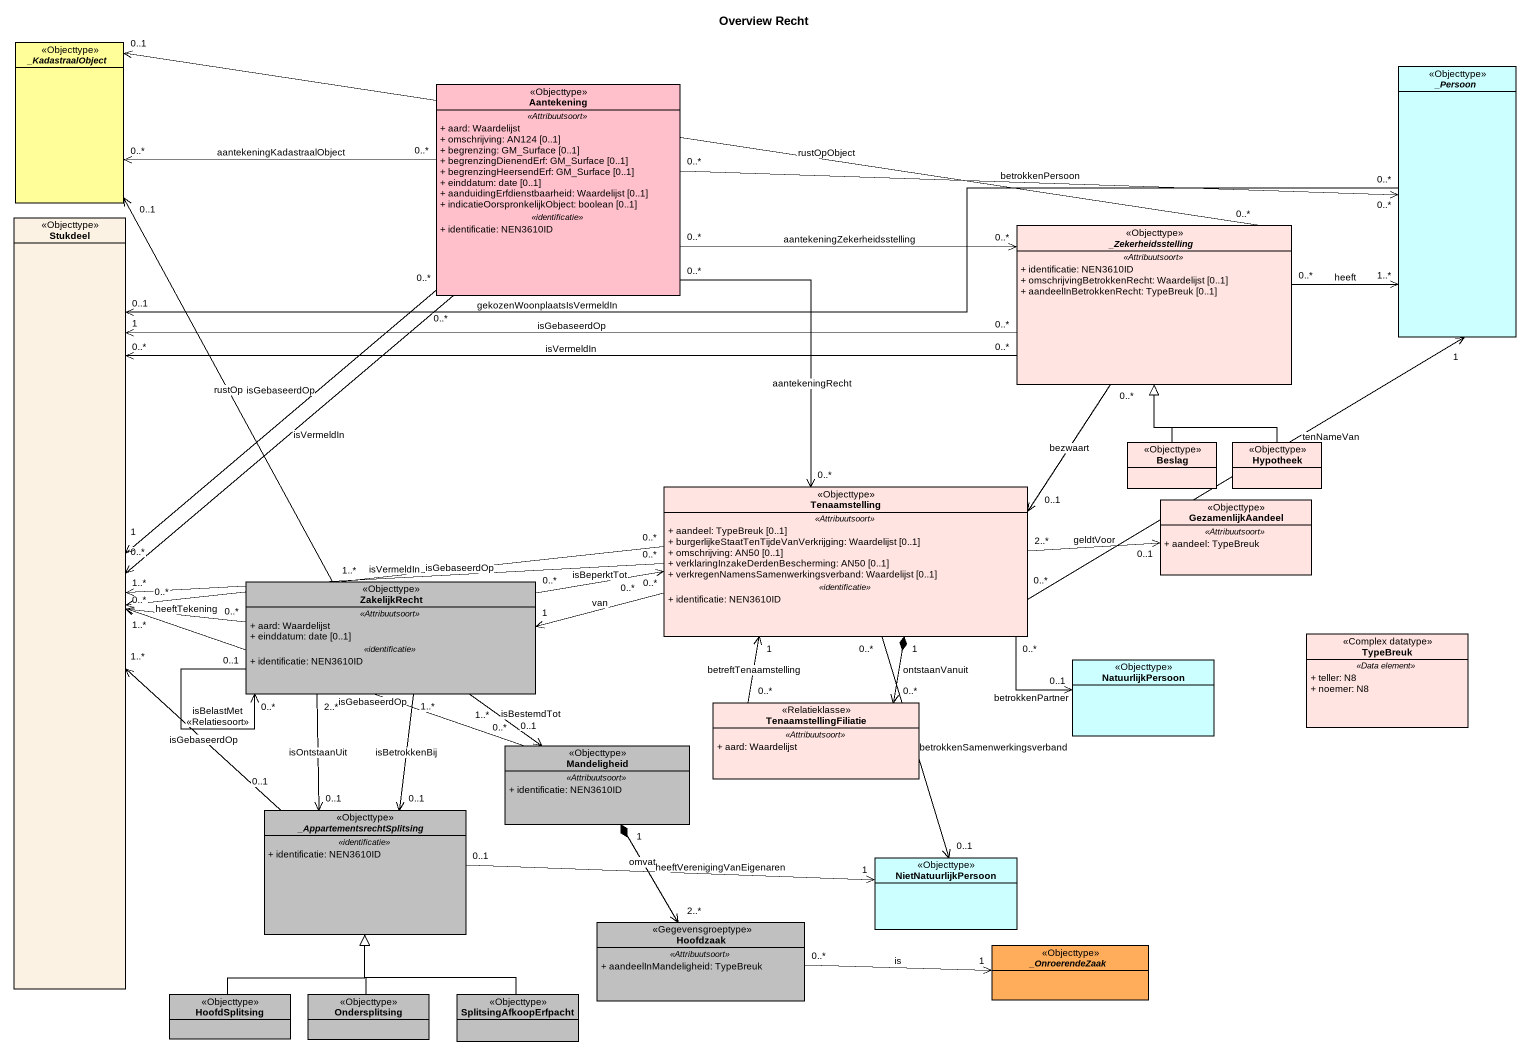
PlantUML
@startuml
title Overview Recht
hide circle
hide empty members
skinparam classAttributeIconSize 0
abstract class "_KadastraalObject" as KadastraalObject <<Objecttype>> #FFFE99
class Aantekening <<Objecttype>> #FFC0CB {
  .. <<Attribuutsoort>> ..
  + aard: Waardelijst
  + omschrijving: AN124 [0..1]
  + begrenzing: GM_Surface [0..1]
  + begrenzingDienendErf: GM_Surface [0..1]
  + begrenzingHeersendErf: GM_Surface [0..1]
  + einddatum: date [0..1]
  + aanduidingErfdienstbaarheid: Waardelijst [0..1]
  + indicatieOorspronkelijkObject: boolean [0..1]
  .. <<identificatie>> ..
  + identificatie: NEN3610ID
}
abstract class "_Persoon" as Persoon <<Objecttype>> #CCFFFF
class Stukdeel <<Objecttype>>
abstract class "_Zekerheidsstelling" as Zekerheidsstelling <<Objecttype>> #FFE4E1 {
  .. <<Attribuutsoort>> ..
  + identificatie: NEN3610ID
  + omschrijvingBetrokkenRecht: Waardelijst [0..1]
  + aandeelInBetrokkenRecht: TypeBreuk [0..1]
}
class Beslag <<Objecttype>> #FFE4E1
class Hypotheek <<Objecttype>> #FFE4E1
class Tenaamstelling <<Objecttype>> #FFE4E1 {
  .. <<Attribuutsoort>> ..
  + aandeel: TypeBreuk [0..1]
  + burgerlijkeStaatTenTijdeVanVerkrijging: Waardelijst [0..1]
  + omschrijving: AN50 [0..1]
  + verklaringInzakeDerdenBescherming: AN50 [0..1]
  + verkregenNamensSamenwerkingsverband: Waardelijst [0..1]
  .. <<identificatie>> ..
  + identificatie: NEN3610ID
}
class GezamenlijkAandeel <<Objecttype>> #FFE4E1 {
  .. <<Attribuutsoort>> ..
  + aandeel: TypeBreuk
}
class ZakelijkRecht <<Objecttype>> #C0C0C0 {
  .. <<Attribuutsoort>> ..
  + aard: Waardelijst
  + einddatum: date [0..1]
  .. <<identificatie>> ..
  + identificatie: NEN3610ID
}
class NatuurlijkPersoon <<Objecttype>> #CCFFFF
class TypeBreuk <<Complex datatype>> #FFE4E1 {
  .. <<Data element>> ..
  + teller: N8
  + noemer: N8
}
class TenaamstellingFiliatie <<Relatieklasse>> #FFE4E1 {
  .. <<Attribuutsoort>> ..
  + aard: Waardelijst
}
class Mandeligheid <<Objecttype>> #C0C0C0 {
  .. <<Attribuutsoort>> ..
  + identificatie: NEN3610ID
}
abstract class "_AppartementsrechtSplitsing" as AppartementsrechtSplitsing <<Objecttype>> #C0C0C0 {
  .. <<identificatie>> ..
  + identificatie: NEN3610ID
}
class NietNatuurlijkPersoon <<Objecttype>> #CCFFFF
class Hoofdzaak <<Gegevensgroeptype>> #C0C0C0 {
  .. <<Attribuutsoort>> ..
  + aandeelInMandeligheid: TypeBreuk
}
abstract class "_OnroerendeZaak" as OnroerendeZaak <<Objecttype>> #FFAD5B
class HoofdSplitsing <<Objecttype>> #C0C0C0
class Ondersplitsing <<Objecttype>> #C0C0C0
class SplitsingAfkoopErfpacht <<Objecttype>> #C0C0C0
Aantekening "0..*" -left-> "0..*" KadastraalObject : aantekeningKadastraalObject
Aantekening "0..*" -right-> "0..*" Persoon : betrokkenPersoon
Aantekening "0..*" --> "1" Stukdeel : isGebaseerdOp
Aantekening "0..*" --> "0..*" Stukdeel : isVermeldIn
Aantekening "0..*" -right-> "0..*" Zekerheidsstelling : aantekeningZekerheidsstelling
Aantekening "0..*" --> "0..*" Tenaamstelling : aantekeningRecht
Persoon "0..*" -left-> "0..1" Stukdeel : gekozenWoonplaatsIsVermeldIn
Zekerheidsstelling "0..*" -left-> "0..1" KadastraalObject : rustOpObject
Zekerheidsstelling "0..*" -right-> "1..*" Persoon : heeft
Zekerheidsstelling "0..*" -left-> "1" Stukdeel : isGebaseerdOp
Zekerheidsstelling "0..*" -left-> "0..*" Stukdeel : isVermeldIn
Zekerheidsstelling "0..*" --> "0..1" Tenaamstelling : bezwaart
Beslag -up-|> Zekerheidsstelling
Hypotheek -up-|> Zekerheidsstelling
Tenaamstelling "0..*" -right-> "1" Persoon : tenNameVan
Tenaamstelling "0..*" -left-> "0..*" Stukdeel : isVermeldIn
Tenaamstelling "0..*" -left-> "1..*" Stukdeel : isGebaseerdOp
Tenaamstelling "2..*" -right-> "0..1" GezamenlijkAandeel : geldtVoor
Tenaamstelling "0..*" -left-> "1" ZakelijkRecht : van
Tenaamstelling "0..*" -right-> "0..1" NatuurlijkPersoon : betrokkenPartner
Tenaamstelling "1" *--> "0..*" TenaamstellingFiliatie : ontstaanVanuit
Tenaamstelling "0..*" --> "0..1" NietNatuurlijkPersoon : betrokkenSamenwerkingsverband
ZakelijkRecht "1..*" -up-> "0..1" KadastraalObject : rustOp
ZakelijkRecht "0..*" -left-> "0..*" Stukdeel : heeftTekening
ZakelijkRecht "0..*" -right-> "0..*" Tenaamstelling : isBeperktTot
ZakelijkRecht "0..1" --> "0..*" ZakelijkRecht : isBelastMet\n<<Relatiesoort>>
ZakelijkRecht "1..*" --> "0..1" Mandeligheid : isBestemdTot
ZakelijkRecht "2..*" --> "0..1" AppartementsrechtSplitsing : isOntstaanUit
ZakelijkRecht "1..*" --> "0..1" AppartementsrechtSplitsing : isBetrokkenBij
TenaamstellingFiliatie "0..*" -up-> "1" Tenaamstelling : betreftTenaamstelling
Mandeligheid "0..*" -left-> "1..*" Stukdeel : isGebaseerdOp
Mandeligheid "1" *--> "2..*" Hoofdzaak : omvat
AppartementsrechtSplitsing "0..1" -up-> "1..*" Stukdeel : isGebaseerdOp
AppartementsrechtSplitsing "0..1" -right-> "1" NietNatuurlijkPersoon : heeftVerenigingVanEigenaren
Hoofdzaak "0..*" -right-> "1" OnroerendeZaak : is
HoofdSplitsing -up-|> AppartementsrechtSplitsing
Ondersplitsing -up-|> AppartementsrechtSplitsing
SplitsingAfkoopErfpacht -up-|> AppartementsrechtSplitsing
@enduml
